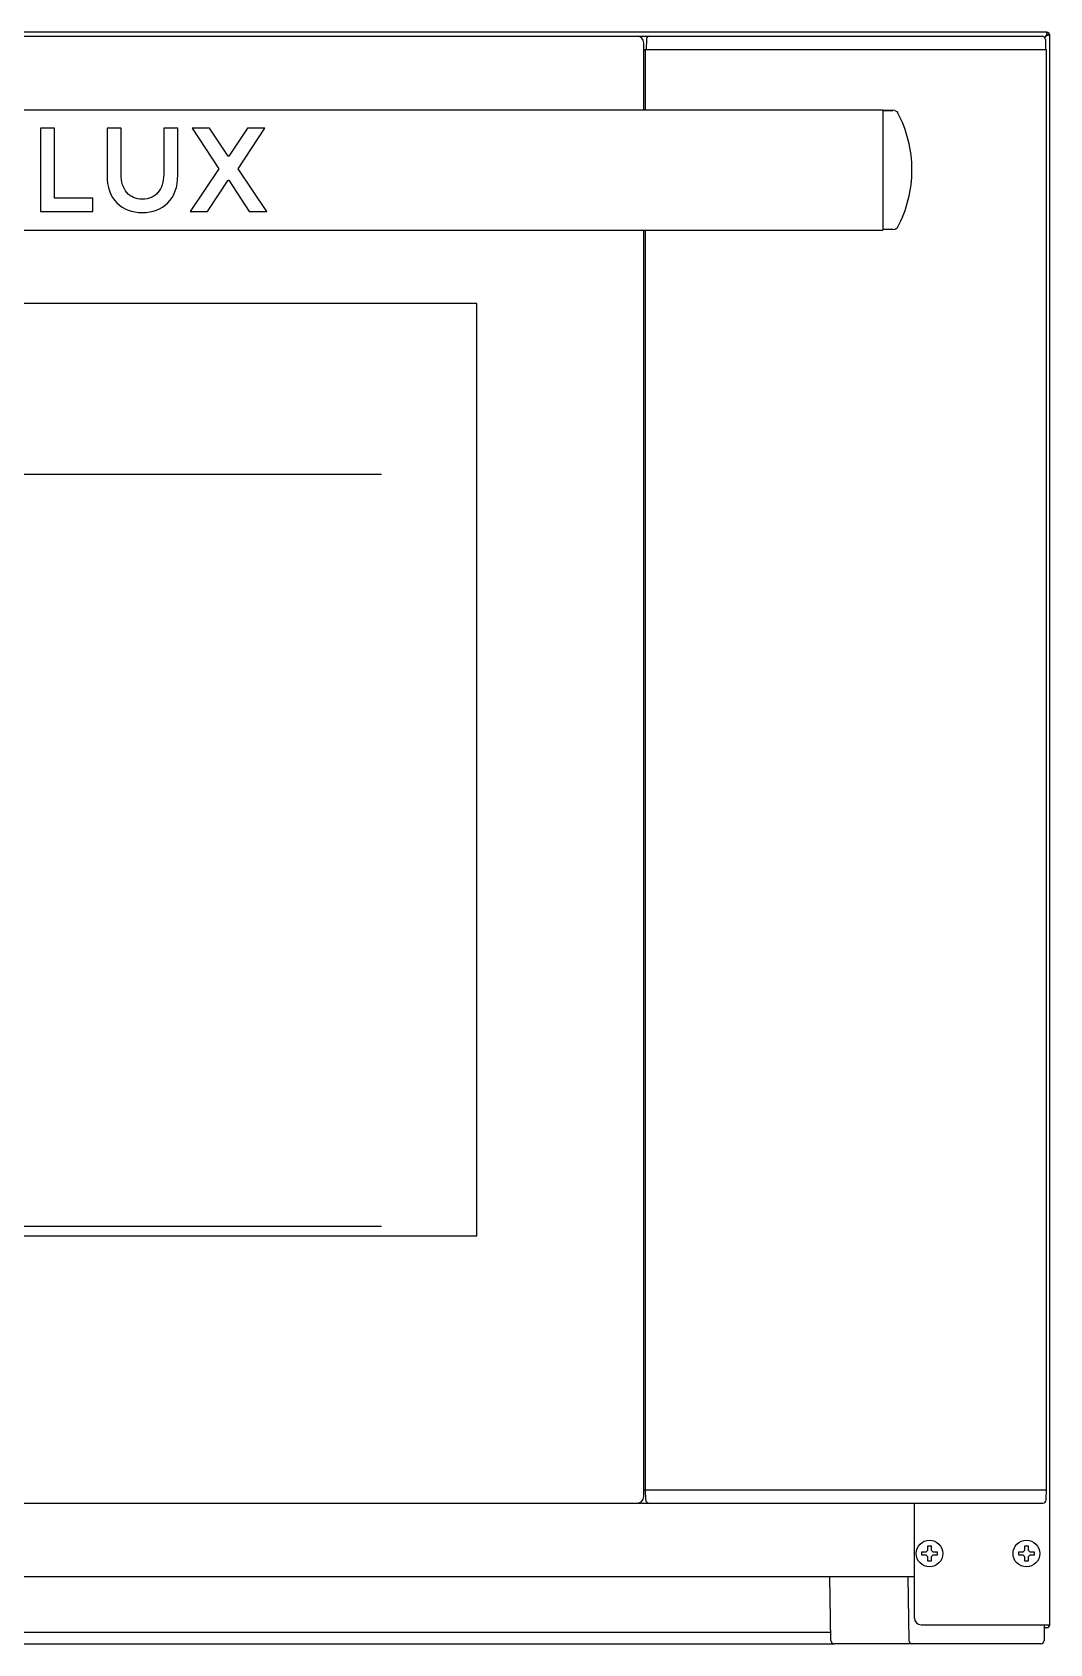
# Model space of a CAD drawing. Header units: millimetres. Extents: x -10733 to -5990, y 4258 to 7122.
# Drawn here: x -7690.6 to -7386, y 5611.4 to 6093.7 of the extents above; entities that cross this region are included whole.
import ezdxf

# ---------------------------------------------------------------- set-up
doc = ezdxf.new("R2010")
doc.units = ezdxf.units.MM
doc.header["$LTSCALE"] = 346.5
doc.layers.get('0').update_dxf_attribs({"linetype": 'CONTINUOUS'})

msp = doc.modelspace()

# ---------------------------------------------------------------- linework, layer by layer
at = {"color": 7, "linetype": 'Continuous'}
for p, q in [((-7386.94, 6093.7), (-7985.14, 6093.7)), ((-7983.73, 6092.5), (-7388.36, 6092.5)), ((-7506.79, 6091.51), (-7506.84, 6088.5)), ((-7455.99, 6092.55), (-7453.09, 6092.55)), ((-7455.99, 6092.5), (-7455.99, 6092.55)), ((-7453.09, 6092.5), (-7453.09, 6092.55)), ((-7430.99, 6092.55), (-7428.09, 6092.55)), ((-7430.99, 6092.5), (-7430.99, 6092.55)), ((-7428.09, 6092.5), (-7428.09, 6092.55)), ((-7387.64, 6092.19), (-7387.04, 6092.8)), ((-7386.94, 6092.7), (-7387.56, 6092.08)), ((-7387.36, 6091.51), (-7387.3, 6088.5)), ((-7386.94, 6093.51), (-7386.94, 6093.7)), ((-7386.94, 6093.51), (-7386.94, 6092.88)), ((-7386.23, 6092.8), (-7386.86, 6092.8)), ((-7386.23, 6092.8), (-7386.04, 6092.8)), ((-7386.04, 5617.1), (-7386.04, 6092.8)), ((-7507.54, 6070.5), (-7507.54, 6090.5)), ((-7507.54, 6088.5), (-7507.15, 6088.5)), ((-7507.04, 6088.5), (-7387.04, 6088.5)), ((-7507.04, 6070.5), (-7507.04, 6088.5)), ((-7507.04, 6070.5), (-7507.04, 6088.5)), ((-7505.46, 6088.5), (-7388.68, 6088.5)), ((-7387.04, 5657.5), (-7387.04, 6088.5)), ((-7936.04, 6070.5), (-7436.04, 6070.5)), ((-7432.46, 6070.25), (-7436.05, 6070.38)), ((-7436.04, 6070.5), (-7436.04, 6034.49)), ((-7436.04, 6070.28), (-7432.97, 6070.18)), ((-7688.15, 6065), (-7688.15, 6040)), ((-7683.93, 6065), (-7688.15, 6065)), ((-7683.93, 6044), (-7683.93, 6065)), ((-7668.22, 6065), (-7668.22, 6050.98)), ((-7664, 6065), (-7668.22, 6065)), ((-7664, 6051.16), (-7664, 6065)), ((-7651.27, 6065), (-7651.27, 6051.16)), ((-7647.05, 6065), (-7651.27, 6065)), ((-7647.05, 6050.98), (-7647.05, 6065)), ((-7642.76, 6065), (-7634.78, 6052.84)), ((-7637.54, 6065), (-7642.76, 6065)), ((-7631.96, 6056.56), (-7637.54, 6065)), ((-7626.2, 6065), (-7631.78, 6056.56)), ((-7628.95, 6052.84), (-7620.98, 6065)), ((-7620.98, 6065), (-7626.2, 6065)), ((-7631.78, 6056.56), (-7631.96, 6056.56)), ((-7634.78, 6052.84), (-7643.37, 6040)), ((-7638.11, 6040), (-7631.96, 6049.4)), ((-7631.96, 6049.4), (-7631.78, 6049.4)), ((-7631.78, 6049.4), (-7625.63, 6040)), ((-7620.37, 6040), (-7628.95, 6052.84)), ((-7672.52, 6044), (-7683.93, 6044)), ((-7672.52, 6040), (-7672.52, 6044)), ((-7688.15, 6040), (-7672.52, 6040)), ((-7643.37, 6040), (-7638.11, 6040)), ((-7625.63, 6040), (-7620.37, 6040)), ((-7936.04, 6034.5), (-7436.04, 6034.5)), ((-7507.54, 5655.5), (-7507.54, 6034.5)), ((-7507.04, 5657.5), (-7507.04, 6034.5)), ((-7507.04, 5657.5), (-7507.04, 6034.5)), ((-7436.05, 6034.62), (-7432.46, 6034.74)), ((-7436.04, 6034.71), (-7432.97, 6034.82)), ((-7557.54, 6012.5), (-7814.54, 6012.5)), ((-7557.54, 5733.5), (-7557.54, 6012.5)), ((-7814.54, 5733.5), (-7557.54, 5733.5)), ((-7507.54, 5657.5), (-7387.04, 5657.5)), ((-7507.04, 5657.5), (-7387.04, 5657.5)), ((-7506.99, 5654.48), (-7507.04, 5657.5)), ((-7387.09, 5654.48), (-7387.04, 5657.5)), ((-7983.99, 5653.5), (-7388.09, 5653.5)), ((-7426.54, 5619.1), (-7426.54, 5653.5)), ((-7424.34, 5638.9), (-7423.04, 5638.9)), ((-7424.34, 5637.9), (-7424.34, 5638.9)), ((-7423.04, 5638.9), (-7422.54, 5639.4)), ((-7422.54, 5640.7), (-7421.54, 5640.7)), ((-7422.54, 5639.4), (-7422.54, 5640.7)), ((-7421.54, 5640.7), (-7421.54, 5639.4)), ((-7421.54, 5639.4), (-7421.04, 5638.9)), ((-7421.04, 5638.9), (-7419.74, 5638.9)), ((-7419.74, 5638.9), (-7419.74, 5637.9)), ((-7395.34, 5638.9), (-7394.04, 5638.9)), ((-7395.34, 5637.9), (-7395.34, 5638.9)), ((-7394.04, 5638.9), (-7393.54, 5639.4)), ((-7393.54, 5640.7), (-7392.54, 5640.7)), ((-7393.54, 5639.4), (-7393.54, 5640.7)), ((-7392.54, 5640.7), (-7392.54, 5639.4)), ((-7392.54, 5639.4), (-7392.04, 5638.9)), ((-7392.04, 5638.9), (-7390.74, 5638.9)), ((-7390.74, 5638.9), (-7390.74, 5637.9)), ((-7423.04, 5637.9), (-7424.34, 5637.9)), ((-7422.54, 5637.4), (-7423.04, 5637.9)), ((-7422.54, 5636.1), (-7422.54, 5637.4)), ((-7421.54, 5636.1), (-7422.54, 5636.1)), ((-7421.04, 5637.9), (-7421.54, 5637.4)), ((-7421.54, 5637.4), (-7421.54, 5636.1)), ((-7419.74, 5637.9), (-7421.04, 5637.9)), ((-7394.04, 5637.9), (-7395.34, 5637.9)), ((-7393.54, 5637.4), (-7394.04, 5637.9)), ((-7393.54, 5636.1), (-7393.54, 5637.4)), ((-7392.54, 5636.1), (-7393.54, 5636.1)), ((-7392.04, 5637.9), (-7392.54, 5637.4)), ((-7392.54, 5637.4), (-7392.54, 5636.1)), ((-7390.74, 5637.9), (-7392.04, 5637.9)), ((-7428.54, 5631.4), (-7943.54, 5631.4)), ((-7451.56, 5612.38), (-7451.89, 5631.4)), ((-7426.54, 5631.4), (-7428.54, 5631.4)), ((-7428.54, 5631.4), (-7428.21, 5612.38)), ((-7451.6, 5614.8), (-7920.48, 5614.8)), ((-7424.54, 5617.1), (-7386.04, 5617.1)), ((-7387.67, 5617.1), (-7387.71, 5612.39)), ((-7386.94, 5617), (-7387.67, 5617)), ((-7386.94, 5616.2), (-7387.67, 5616.2)), ((-7388.71, 5611.4), (-7450.56, 5611.4))]:
    msp.add_line(p, q, dxfattribs=at)
at = {"color": 2, "linetype": 'Continuous'}
for p, q in [((-7786.04, 5961.4), (-7586.04, 5961.4)), ((-7786.04, 5736.4), (-7586.04, 5736.4))]:
    msp.add_line(p, q, dxfattribs=at)
msp.add_line((-7921.52, 5611.4), (-7450.56, 5611.4))
at = {"color": 7, "linetype": 'Continuous'}
for centre in [(-7422.04, 5638.4), (-7393.04, 5638.4)]:
    msp.add_circle(centre, 4, dxfattribs=at)
for centre, radius, start, end in [((-7509.54, 6090.5), 2, 0, 90), ((-7505.79, 6091.5), 1, 90, 179), ((-7388.36, 6091.5), 1, 1, 90), ((-7386.94, 6092.8), 0.9, 0, 90), ((-7386.94, 6092.8), 0.1, 0, 90), ((-7509.54, 5655.5), 2, 270, 0), ((-7505.99, 5654.5), 1, 181, 270), ((-7388.09, 5654.5), 1, 270, 359), ((-7424.54, 5619.1), 2, 180, 270), ((-7386.94, 5617.1), 0.9, 270, 0), ((-7386.94, 5617.1), 0.1, 270, 0), ((-7450.56, 5612.4), 1, 181, 270), ((-7427.21, 5612.4), 1, 181, 270), ((-7388.71, 5612.4), 1, 270, 359.5)]:
    msp.add_arc(centre, radius, start, end, dxfattribs=at)
for points, knots in [([(-7386.94, 6093.51), (-7386.96, 6093.4), (-7387, 6093.17), (-7387.02, 6092.93), (-7387.04, 6092.8)], [0, 0, 0, 0, 0.444743, 1, 1, 1, 1]), ([(-7386.94, 6092.88), (-7386.95, 6092.87), (-7386.99, 6092.85), (-7387.02, 6092.82), (-7387.04, 6092.8)], [0, 0, 0, 0, 0.232177, 1, 1, 1, 1]), ([(-7386.86, 6092.8), (-7386.87, 6092.79), (-7386.89, 6092.75), (-7386.92, 6092.72), (-7386.94, 6092.7)], [0, 0, 0, 0, 0.232177, 1, 1, 1, 1]), ([(-7386.23, 6092.8), (-7386.34, 6092.78), (-7386.57, 6092.74), (-7386.81, 6092.71), (-7386.94, 6092.7)], [0, 0, 0, 0, 0.444743, 1, 1, 1, 1]), ([(-7431.61, 6035.27), (-7430.21, 6037.9), (-7428.03, 6043.53), (-7426.92, 6052.5), (-7428.03, 6061.46), (-7430.21, 6067.09), (-7431.61, 6069.72)], [0, 0, 0, 0, 0.25, 0.5, 0.75, 1, 1, 1, 1])]:
    msp.add_open_spline(points, degree=3, knots=knots, dxfattribs=at)
for points in [[(-7432.46, 6070.25), (-7432.13, 6070.24), (-7431.77, 6070.02), (-7431.61, 6069.72)], [(-7668.22, 6050.98), (-7668.22, 6047.37), (-7667.26, 6044.58), (-7665.27, 6042.64)], [(-7662.3, 6045.71), (-7663.43, 6047.04), (-7664, 6048.87), (-7664, 6051.16)], [(-7651.27, 6051.16), (-7651.27, 6048.87), (-7651.84, 6047.04), (-7652.98, 6045.71)], [(-7650.03, 6042.65), (-7648.05, 6044.58), (-7647.05, 6047.37), (-7647.05, 6050.98)], [(-7657.64, 6043.72), (-7659.61, 6043.72), (-7661.14, 6044.36), (-7662.3, 6045.71)], [(-7652.98, 6045.71), (-7654.13, 6044.36), (-7655.71, 6043.72), (-7657.64, 6043.72)], [(-7665.27, 6042.64), (-7663.29, 6040.71), (-7660.75, 6039.75), (-7657.64, 6039.75)], [(-7657.64, 6039.75), (-7654.56, 6039.75), (-7652.02, 6040.71), (-7650.03, 6042.65)], [(-7431.61, 6035.27), (-7431.77, 6034.98), (-7432.13, 6034.76), (-7432.46, 6034.74)]]:
    msp.add_open_spline(points, degree=3, dxfattribs=at)

doc.saveas('drawing.dxf')
